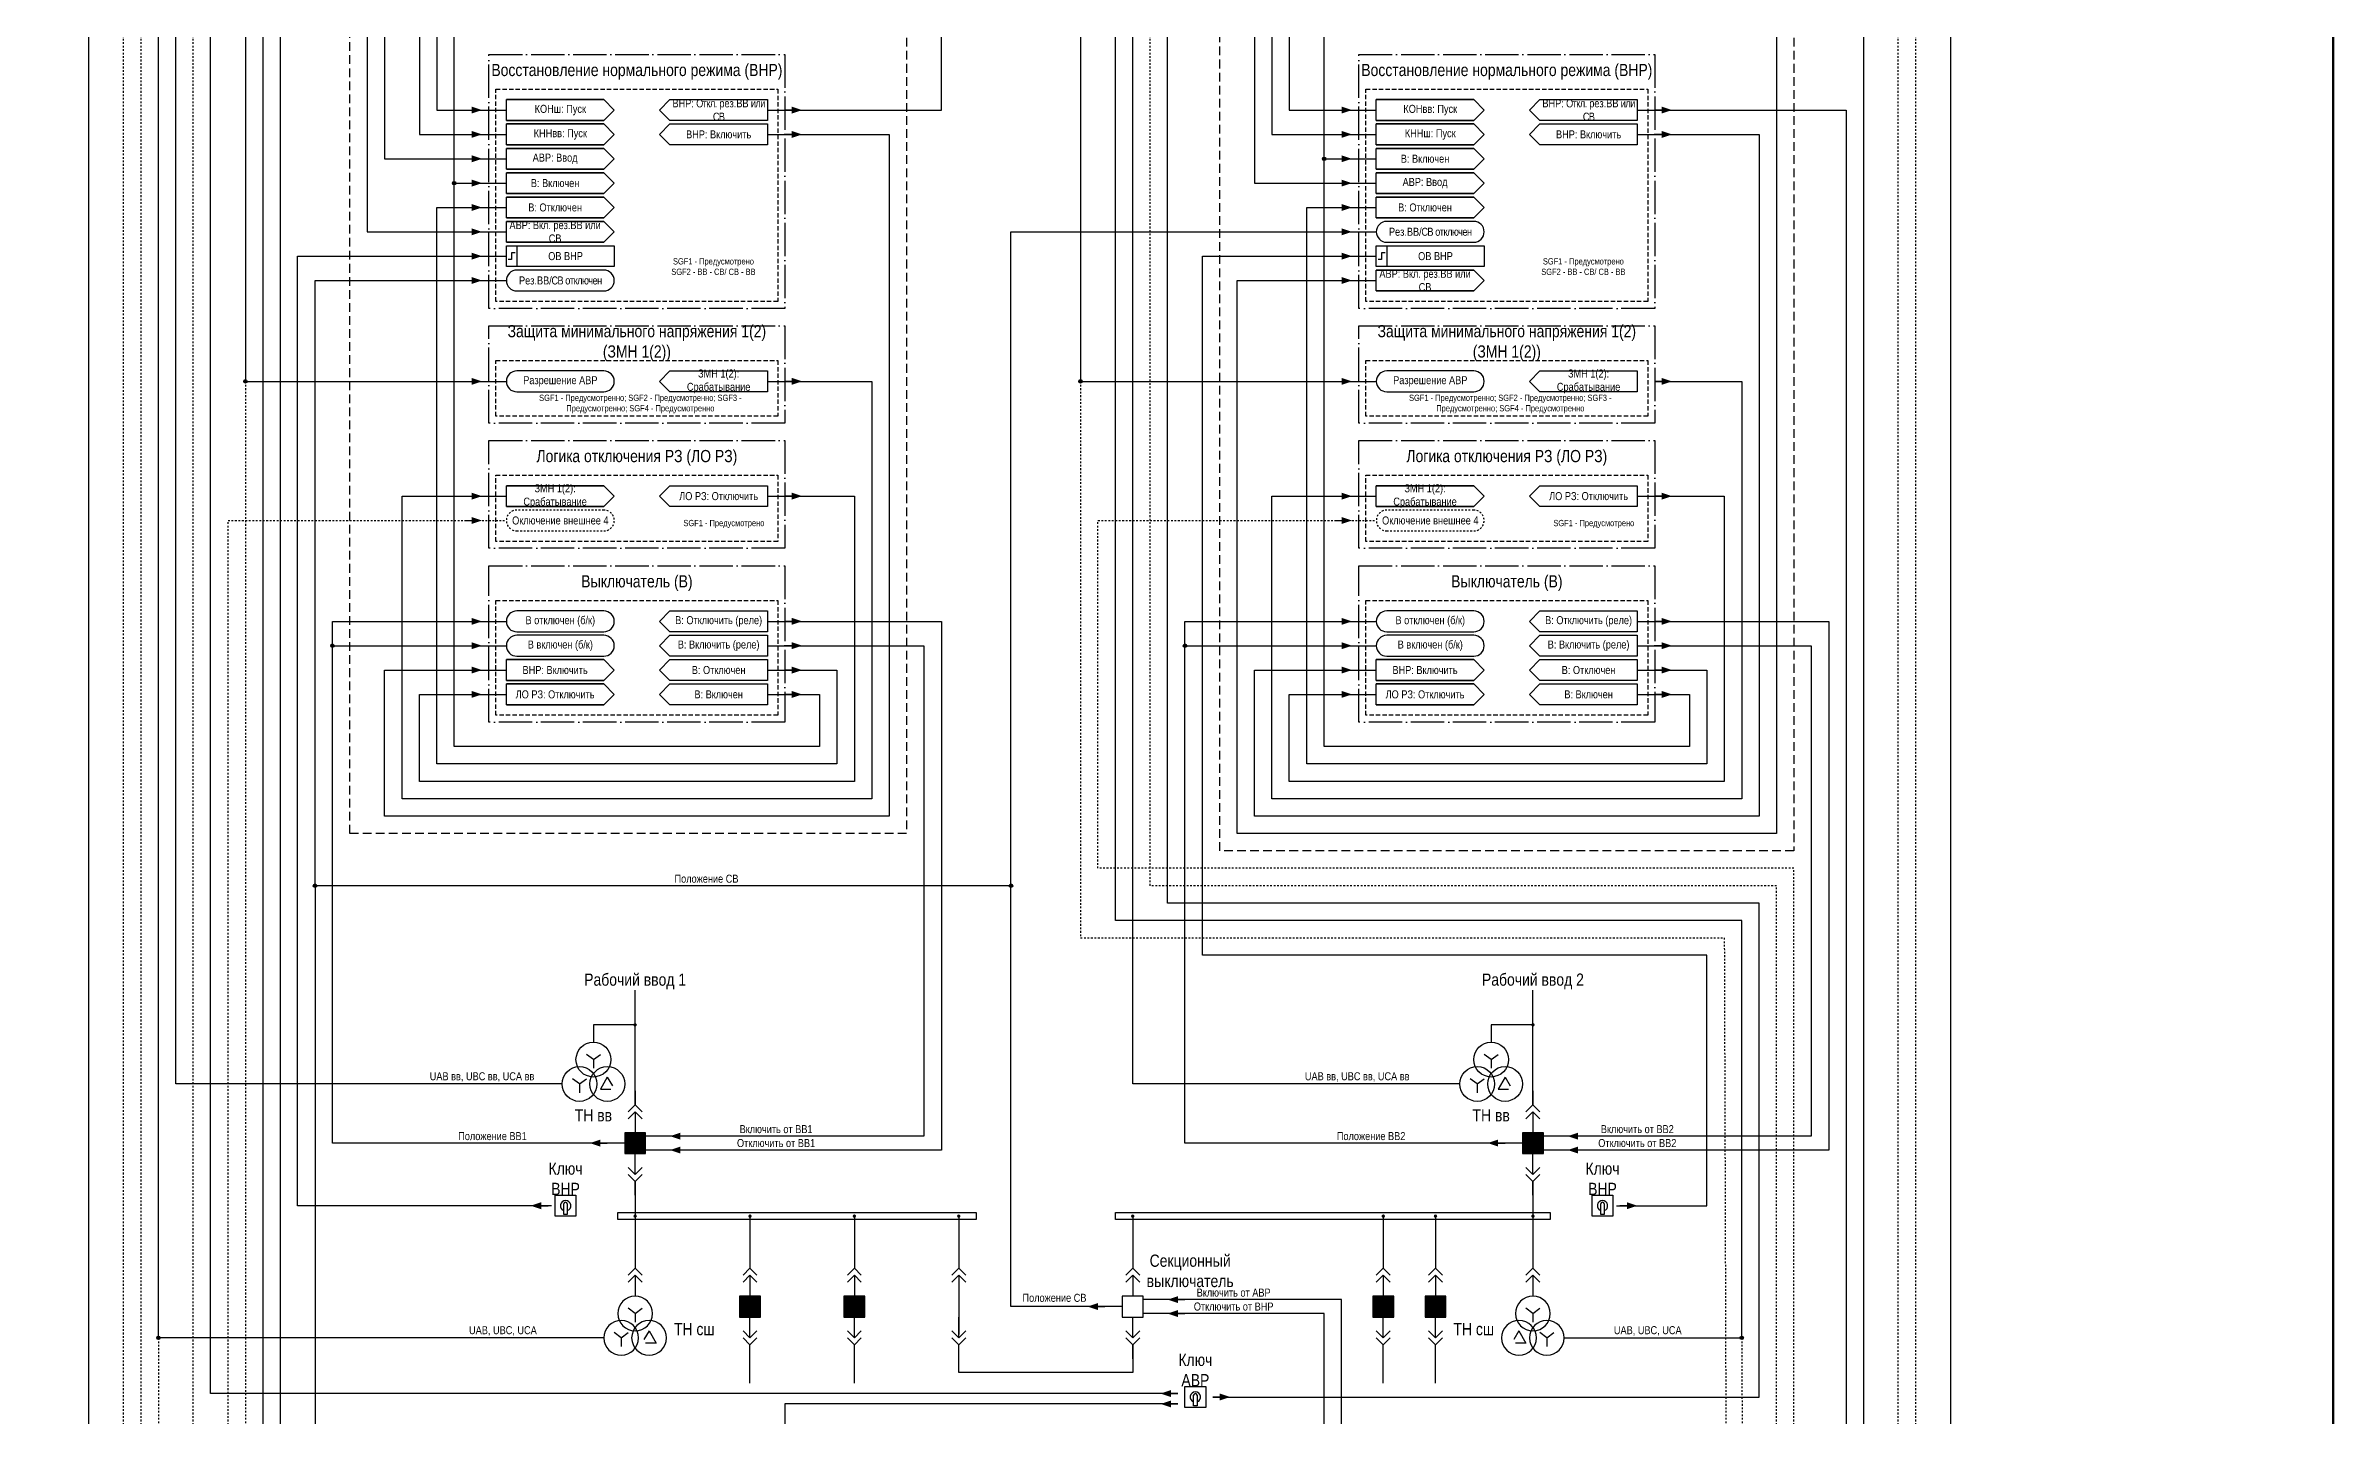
# Model space of a CAD drawing. Header units: millimetres. Extents: x -38 to 1200, y -25 to 980.
# Drawn here: x 543 to 1200, y 318 to 712 of the extents above; entities that cross this region are included whole.
import ezdxf
from ezdxf.enums import TextEntityAlignment as Align

# ---------------------------------------------------------------- set-up
doc = ezdxf.new("R2010")
doc.units = ezdxf.units.MM
for name, pattern in [('ACAD_ISO04W100', [30, 24, -3, 0, -3]), ('JIS_02_1.0', [2, 1, -1]), ('штриховая2', [0.375, 0.25, -0.125])]:
    doc.linetypes.add(name, pattern=pattern)
doc.layers.add('LINE', color=7, linetype='Continuous', lineweight=25)
doc.layers.add('TEXT', color=7, linetype='Continuous', lineweight=25)
doc.layers.add('Основная', color=7, linetype='Continuous')
doc.styles.add('2.5_Gost_RD', font='ARIALN.TTF', dxfattribs={"height": 2.5})
doc.styles.add('3.5_Gost_RD', font='ARIALN.TTF', dxfattribs={"height": 3.5})
doc.styles.add('Вывод', font='ARIALN.TTF', dxfattribs={"height": 2.5})
doc.styles.add('Компонент', font='ARIALN.TTF', dxfattribs={"height": 3.5})

# ---------------------------------------------------------------- blocks, each defined once
blk = doc.blocks.new('*U44')
at = {"ltscale": 0.35}
for q in [(-2, 1.5), (2, 1.5), (0, -2.5)]:
    blk.add_line((0, 0), q, dxfattribs=at)
blk.add_circle((0, 0), 5, dxfattribs=at)
at = {"ltscale": 0.35, "style": 'Компонент'}
blk.add_attdef('ОУ', text='', height=3.5, dxfattribs=at).set_placement((-1, 10), align=Align.MIDDLE_CENTER)
blk = doc.blocks.new('*U40')
at = {"ltscale": 0.35}
for p, q in [((0, 2), (-2, -1.5)), ((0, 2), (1.5, -0.5)), ((-2, -1.5), (1, -1.5))]:
    blk.add_line(p, q, dxfattribs=at)
blk.add_circle((0, 0), 5, dxfattribs=at)
at = {"ltscale": 0.35, "style": 'Компонент'}
blk.add_attdef('ОУ', text='', height=3.5, dxfattribs=at).set_placement((0, 8), align=Align.MIDDLE_CENTER)
blk = doc.blocks.new('*U41')
at = {"ltscale": 0.35}
for q in [(-2, 1.5), (2, 1.5), (0, -2.5)]:
    blk.add_line((0, 0), q, dxfattribs=at)
blk.add_circle((0, 0), 5, dxfattribs=at)
at = {"ltscale": 0.35, "style": 'Компонент'}
blk.add_attdef('ОУ', text='', height=3.5, dxfattribs=at).set_placement((0, 8), align=Align.MIDDLE_CENTER)
blk = doc.blocks.new('*U42')
at = {"layer": 'Основная', "ltscale": 0.25}
for p, q in [((2, 2), (0, 0)), ((0, 0), (2, -2))]:
    blk.add_line(p, q, dxfattribs=at)
blk = doc.blocks.new('*U39')
at = {"layer": 'Основная', "color": 0}
for p, q in [((0, 6), (0, 2)), ((0, 0), (0, -6))]:
    blk.add_line(p, q, dxfattribs=at)
at = {"ltscale": 0.25, "xscale": -1, "rotation": 90}
for p in [(0, 2), (0, 0)]:
    blk.add_blockref('*U42', p, dxfattribs=at)
at = {"layer": 'Основная'}
for tag, height, style, p in [('ОУ2', 3.5, 'Компонент', (-5, 6)), ('В2', 2.5, 'Вывод', (3, 6)), ('ОУ1', 3.5, 'Компонент', (-5, -6)), ('В1', 2.5, 'Вывод', (3, -6))]:
    blk.add_attdef(tag, text='', height=height, dxfattribs=dict(at, style=style)).set_placement(p, align=Align.MIDDLE_CENTER)
blk = doc.blocks.new('*U38')
at = {"layer": 'Основная', "color": 0}
for p, q in [((0, 0), (0, 6)), ((0, -6), (0, -2))]:
    blk.add_line(p, q, dxfattribs=at)
at = {"ltscale": 0.25, "rotation": 89.99999999999999}
for p in [(0, 0), (0, -2)]:
    blk.add_blockref('*U42', p, dxfattribs=at)
at = {"layer": 'Основная'}
for tag, height, style, p in [('ОУ1', 3.5, 'Компонент', (-5, 6)), ('В1', 2.5, 'Вывод', (3, 6)), ('ОУ2', 3.5, 'Компонент', (-5, -6)), ('В2', 2.5, 'Вывод', (3, -6))]:
    blk.add_attdef(tag, text='', height=height, dxfattribs=dict(at, style=style)).set_placement(p, align=Align.MIDDLE_CENTER)
blk = doc.blocks.new('*U43')
at = {"ltscale": 0.35}
for q in [(-2, 1.5), (2, 1.5), (0, -2.5)]:
    blk.add_line((0, 0), q, dxfattribs=at)
blk.add_circle((0, 0), 5, dxfattribs=at)
at = {"ltscale": 0.35, "style": 'Компонент'}
blk.add_attdef('ОУ', text='', height=3.5, dxfattribs=at).set_placement((0, 8), align=Align.MIDDLE_CENTER)
blk = doc.blocks.new('*U46')
at = {"ltscale": 0.25}
blk.add_line((-1, 0), (-5, 0), dxfattribs=at)
blk.add_lwpolyline([(-3, 0, 2, 0, 0), (-6, 0, 0, 0, 0)], format="xyseb", dxfattribs=at)
at = {"layer": 'Основная', "style": 'Вывод'}
blk.add_attdef('ОТ', text='', height=2.5, dxfattribs=at).set_placement((4, 0), align=Align.MIDDLE_CENTER)
blk = doc.blocks.new('*U45')
at = {"ltscale": 0.25}
blk.add_line((1, 0), (5, 0), dxfattribs=at)
blk.add_lwpolyline([(3, 0, 2, 0, 0), (6, 0, 0, 0, 0)], format="xyseb", dxfattribs=at)
at = {"layer": 'Основная', "style": 'Вывод'}
blk.add_attdef('ОТ', text='', height=2.5, dxfattribs=at).set_placement((-4, 0), align=Align.MIDDLE_CENTER)
blk = doc.blocks.new('*U48')
at = {"ltscale": 0.25}
blk.add_line((1, 0), (5, 0), dxfattribs=at)
blk.add_lwpolyline([(3, 0, 2, 0, 0), (0, 0, 0, 0, 0)], format="xyseb", dxfattribs=at)
at = {"layer": 'Основная', "style": 'Вывод'}
blk.add_attdef('ОТ', text='', height=2.5, dxfattribs=at).set_placement((-4, 0), align=Align.MIDDLE_CENTER)
blk = doc.blocks.new('*U47')
at = {"ltscale": 0.25}
blk.add_line((-1, 0), (-5, 0), dxfattribs=at)
blk.add_lwpolyline([(-3, 0, 2, 0, 0), (0, 0, 0, 0, 0)], format="xyseb", dxfattribs=at)
at = {"layer": 'Основная', "style": 'Вывод'}
blk.add_attdef('ОТ', text='', height=2.5, dxfattribs=at).set_placement((4, 0), align=Align.MIDDLE_CENTER)
blk = doc.blocks.new('Точка')
at = {"ltscale": 100}
h = blk.add_hatch(color=256, dxfattribs=at)
h.dxf.hatch_style = 1
edge = h.paths.add_edge_path()
edge.add_arc((0, 0), 0.5, 0, 360)
blk.add_circle((0, 0), 0.5, dxfattribs=at)

msp = doc.modelspace()

# ---------------------------------------------------------------- hatches: boundary and pattern name
at = {"ltscale": 100}
h = msp.add_hatch(color=256, dxfattribs=at)
h.dxf.hatch_style = 1
h.paths.add_polyline_path([(711.5, 430, 1), (712.5, 430, 1)])
h = msp.add_hatch(color=256, dxfattribs=at)
h.dxf.hatch_style = 1
h.paths.add_polyline_path([(969.5, 430, 1), (970.5, 430, 1)])
h = msp.add_hatch(color=0, dxfattribs=at)
h.dxf.hatch_style = 1
h.paths.add_polyline_path([(709, 393), (715, 393), (715, 399), (709, 399)])
h = msp.add_hatch(color=0, dxfattribs=at)
h.dxf.hatch_style = 1
h.paths.add_polyline_path([(967, 393), (973, 393), (973, 399), (967, 399)])
h = msp.add_hatch(color=256, dxfattribs=at)
h.dxf.hatch_style = 1
h.paths.add_polyline_path([(711.5, 375, 1), (712.5, 375, 1)])
h = msp.add_hatch(color=256, dxfattribs=at)
h.dxf.hatch_style = 1
h.paths.add_polyline_path([(745.5, 375, -1), (744.5, 375, -1)])
h = msp.add_hatch(color=256, dxfattribs=at)
h.dxf.hatch_style = 1
h.paths.add_polyline_path([(775.5, 375, -1), (774.5, 375, -1)])
h = msp.add_hatch(color=256, dxfattribs=at)
h.dxf.hatch_style = 1
h.paths.add_polyline_path([(805.5, 375, -1), (804.5, 375, -1)])
h = msp.add_hatch(color=256, dxfattribs=at)
h.dxf.hatch_style = 1
h.paths.add_polyline_path([(855.5, 375, -1), (854.5, 375, -1)])
h = msp.add_hatch(color=256, dxfattribs=at)
h.dxf.hatch_style = 1
h.paths.add_polyline_path([(927.5, 375, -1), (926.5, 375, -1)])
h = msp.add_hatch(color=256, dxfattribs=at)
h.dxf.hatch_style = 1
h.paths.add_polyline_path([(942.5, 375, -1), (941.5, 375, -1)])
h = msp.add_hatch(color=256, dxfattribs=at)
h.dxf.hatch_style = 1
h.paths.add_polyline_path([(969.5, 375, 1), (970.5, 375, 1)])
h = msp.add_hatch(color=0, dxfattribs=at)
h.dxf.hatch_style = 1
h.paths.add_polyline_path([(742, 346), (748, 346), (748, 352), (742, 352)])
h = msp.add_hatch(color=0, dxfattribs=at)
h.dxf.hatch_style = 1
h.paths.add_polyline_path([(772, 346), (778, 346), (778, 352), (772, 352)])
h = msp.add_hatch(color=0, dxfattribs=at)
h.dxf.hatch_style = 1
h.paths.add_polyline_path([(924, 346), (930, 346), (930, 352), (924, 352)])
h = msp.add_hatch(color=0, dxfattribs=at)
h.dxf.hatch_style = 1
h.paths.add_polyline_path([(939, 346), (945, 346), (945, 352), (939, 352)])

# ---------------------------------------------------------------- linework, layer by layer
at = {"color": 3, "lineweight": 50, "ltscale": 100}
msp.add_lwpolyline([(-38, 975), (1200, 980), (1200, -20), (-38, -25)], close=True, dxfattribs=at)
at = {"color": 3, "ltscale": 100}
msp.add_lwpolyline([(555, 930), (1090, 930), (1090, 5), (555, 5)], close=True, dxfattribs=at)
at = {"color": 251, "linetype": 'JIS_02_1.0', "ltscale": 0.5, "true_color": 0x58595b}
for points in [[(1000, 750), (1050, 750), (1050, 915), (600, 915), (600, 83), (627, 83)], [(1023, 25), (1080, 25), (1080, 920), (870, 920), (870, 844), (922, 844)], [(1023, 54), (1075, 54), (1075, 910), (865, 910), (865, 786), (922, 786)], [(708, 54), (735, 54), (735, 125), (565, 125), (565, 844), (675, 844)], [(710, 25), (740, 25), (740, 130), (570, 130), (570, 786), (675, 786)], [(870, 275), (955, 275), (955, 315), (585, 315), (585, 759), (675, 759)], [(870, 275), (955, 275), (955, 315), (1040, 315), (1040, 470), (860, 470), (860, 755), (915, 755)], [(750, 743), (840, 743), (840, 455), (1025, 455), (1026, 140), (915, 140), (915, 83), (945, 83)], [(705, 83), (730, 83), (730, 120), (595, 120), (595, 575), (675, 575)], [(1020, 83), (1045, 83), (1045, 475), (845, 475), (845, 575), (925, 575)]]:
    msp.add_lwpolyline(points, dxfattribs=at)
at = {"ltscale": 100}
for points in [[(1000, 750), (1050, 750), (1050, 915), (600, 915), (600, 615), (675, 615)], [(750, 693), (800, 693), (800, 910), (605, 910), (605, 225), (796.76, 225)], [(750, 750), (795, 750), (795, 905), (610, 905), (610, 275), (795, 275)], [(750, 750), (785, 750), (785, 885), (635, 885), (635, 658), (675, 658)], [(750, 757), (780, 757), (780, 880), (640, 880), (640, 679), (675, 679)], [(1000, 757), (1035, 757), (1035, 880), (890, 880), (890, 672), (925, 672)], [(1000, 786), (1025, 786), (1025, 875), (895, 875), (895, 686), (925, 686)], [(750, 815), (770, 815), (770, 870), (650, 870), (650, 686), (675, 686)], [(1000, 815), (1020, 815), (1020, 870), (900, 870), (900, 693), (925, 693)], [(750, 844), (765, 844), (765, 865), (655, 865), (655, 693), (675, 693)], [(750, 525), (765, 525), (765, 510), (660, 510), (660, 750), (675, 750)], [(1000, 743), (1065, 743), (1065, 120), (750, 120), (750, 268), (795, 268)], [(750, 743), (840, 743), (840, 615), (925, 615)], [(1000, 743), (1040, 743), (1040, 485), (885, 485), (885, 644), (925, 644)], [(1000, 525), (1015, 525), (1015, 510), (910, 510), (910, 722), (925, 722)], [(675, 690), (703, 690), (706, 693), (703, 696), (675, 696), (703, 696), (706, 693), (703, 690), (675, 690), (675, 696)], [(1000, 693), (1060, 693), (1060, 125), (755, 125), (755, 218), (796, 218)], [(925, 690), (953, 690), (956, 693), (953, 696), (925, 696), (953, 696), (956, 693), (953, 690), (925, 690), (925, 696)], [(750, 686), (785, 686), (785, 490), (640, 490), (640, 532), (675, 532)], [(675, 683), (703, 683), (706, 686), (703, 689), (675, 689), (703, 689), (706, 686), (703, 683), (675, 683), (675, 689)], [(1000, 686), (1035, 686), (1035, 490), (890, 490), (890, 532), (925, 532)], [(925, 683), (953, 683), (956, 686), (953, 689), (925, 689), (953, 689), (956, 686), (953, 683), (925, 683), (925, 689)], [(675, 676), (703, 676), (706, 679), (703, 682), (675, 682), (703, 682), (706, 679), (703, 676), (675, 676), (675, 682)], [(1000, 525), (1015, 525), (1015, 510), (910, 510), (910, 679), (925, 679)], [(925, 676), (953, 676), (956, 679), (953, 682), (925, 682), (953, 682), (956, 679), (953, 676), (925, 676), (925, 682)], [(750, 525), (765, 525), (765, 510), (660, 510), (660, 672), (675, 672)], [(675, 669), (703, 669), (706, 672), (703, 675), (675, 675), (703, 675), (706, 672), (703, 669), (675, 669), (675, 675)], [(925, 669), (953, 669), (956, 672), (953, 675), (925, 675), (953, 675), (956, 672), (953, 669), (925, 669), (925, 675)], [(750, 532), (770, 532), (770, 505), (655, 505), (655, 665), (675, 665)], [(675, 662), (703, 662), (706, 665), (703, 668), (675, 668), (703, 668), (706, 665), (703, 662), (675, 662), (675, 668)], [(1000, 532), (1020, 532), (1020, 505), (905, 505), (905, 665), (925, 665)], [(925, 662), (953, 662), (956, 665), (953, 668), (925, 668), (953, 668), (956, 665), (953, 662), (925, 662), (925, 668)], [(675, 655), (703, 655), (706, 658), (703, 661), (675, 661), (703, 661), (706, 658), (703, 655), (675, 655), (675, 661)], [(852, 349), (820, 349), (820, 658), (925, 658)], [(925, 641), (953, 641), (956, 644), (953, 647), (925, 647), (953, 647), (956, 644), (953, 641), (925, 641), (925, 647)], [(852, 349), (820, 349), (820, 470), (620, 470), (620, 644), (675, 644)], [(750, 615), (780, 615), (780, 495), (645, 495), (645, 582), (675, 582)], [(1005, 615), (1030, 615), (1030, 495), (895, 495), (895, 582), (925, 582)], [(750, 582), (775, 582), (775, 500), (650, 500), (650, 525), (675, 525)], [(675, 579), (703, 579), (706, 582), (703, 585), (675, 585), (703, 585), (706, 582), (703, 579), (675, 579), (675, 585)], [(1000, 582), (1025, 582), (1025, 500), (900, 500), (900, 525), (925, 525)], [(925, 579), (953, 579), (956, 582), (953, 585), (925, 585), (953, 585), (956, 582), (953, 579), (925, 579), (925, 585)], [(709, 396), (625, 396), (625, 546), (675, 546)], [(750, 546), (800, 546), (800, 394), (715, 394)], [(967, 396), (870, 396), (870, 546), (925, 546)], [(1000, 546), (1055, 546), (1055, 394), (973, 394)], [(709, 396), (625, 396), (625, 539), (675, 539)], [(675, 529), (703, 529), (706, 532), (703, 535), (675, 535), (703, 535), (706, 532), (703, 529), (675, 529), (675, 535)], [(750, 539), (795, 539), (795, 398), (715, 398)], [(967, 396), (870, 396), (870, 539), (925, 539)], [(925, 529), (953, 529), (956, 532), (953, 535), (925, 535), (953, 535), (956, 532), (953, 529), (925, 529), (925, 535)], [(1000, 539), (1050, 539), (1050, 398), (973, 398)], [(675, 522), (703, 522), (706, 525), (703, 528), (675, 528), (703, 528), (706, 525), (703, 522), (675, 522), (675, 528)], [(925, 522), (953, 522), (956, 525), (953, 528), (925, 528), (953, 528), (956, 525), (953, 522), (925, 522), (925, 528)], [(852, 349), (820, 349), (820, 470), (620, 470), (620, 188), (795, 188)], [(852, 349), (820, 349), (820, 470), (620, 470), (620, 181), (795, 181)], [(712, 407), (712, 440)], [(970, 407), (970, 440)], [(712, 407), (712, 430), (700, 430), (700, 425)], [(970, 407), (970, 430), (958, 430), (958, 425)], [(712, 385), (712, 375)], [(970, 385), (970, 375)], [(692.5, 378.5), (692.5, 375.5), (691.5, 375.5), (691.5, 378.5)], [(712, 375), (712, 360)], [(745, 375), (745, 360)], [(775, 375), (775, 360)], [(805, 375), (805, 360)], [(855, 375), (855, 360)], [(927, 375), (927, 360)], [(942, 375), (942, 360)], [(970, 375), (970, 360)], [(990.5, 378.5), (990.5, 375.5), (989.5, 375.5), (989.5, 378.5)], [(805, 357), (805, 341)], [(870, 181), (915, 181), (915, 351), (858, 351)], [(870, 188), (910, 188), (910, 347), (858, 347)], [(745, 327), (745, 337)], [(775, 327), (775, 337)], [(855, 338), (855, 330), (805, 330), (805, 338)], [(927, 327), (927, 337)], [(942, 327), (942, 337)], [(873.5, 323.5), (873.5, 320.5), (872.5, 320.5), (872.5, 323.5)]]:
    msp.add_lwpolyline(points, dxfattribs=at)
at = {"linetype": 'штриховая2', "lineweight": 30, "ltscale": 10}
for points in [[(630, 890), (790, 890), (790, 485), (630, 485)], [(880, 890), (1045, 890), (1045, 480), (880, 480)]]:
    msp.add_lwpolyline(points, close=True, dxfattribs=at)
at = {"color": 5, "ltscale": 100}
for points in [[(703, 340), (575, 340), (575, 841), (672, 841)], [(979, 340), (1030, 340), (1030, 460), (850, 460), (850, 841), (922, 841)], [(691, 413), (580, 413), (580, 815), (672, 815)], [(949, 413), (855, 413), (855, 815), (922, 815)], [(703, 340), (575, 340), (575, 783), (672, 783)], [(979, 340), (1030, 340), (1030, 460), (850, 460), (850, 783), (922, 783)]]:
    msp.add_lwpolyline(points, dxfattribs=at)
at = {"color": 1, "ltscale": 100}
for points in [[(878, 323), (1035, 323), (1035, 465), (865, 465), (865, 759), (925, 759)], [(868, 324), (590, 324), (590, 755), (675, 755)], [(688, 378), (615, 378), (615, 651), (675, 651)], [(994, 378), (1020, 378), (1020, 450), (875, 450), (875, 651), (925, 651)], [(868, 321), (755, 321), (755, 282), (795, 282)]]:
    msp.add_lwpolyline(points, dxfattribs=at)
at = {"color": 251, "linetype": 'ACAD_ISO04W100', "lineweight": 30, "ltscale": 0.4, "true_color": 0x58595b}
for points in [[(670, 709), (755, 709), (755, 636), (670, 636)], [(920, 709), (1005, 709), (1005, 636), (920, 636)], [(670, 631), (755, 631), (755, 603), (670, 603)], [(920, 631), (1005, 631), (1005, 603), (920, 603)], [(670, 598), (755, 598), (755, 567), (670, 567)], [(920, 598), (1005, 598), (1005, 567), (920, 567)], [(670, 562), (755, 562), (755, 517), (670, 517)], [(920, 562), (1005, 562), (1005, 517), (920, 517)]]:
    msp.add_lwpolyline(points, close=True, dxfattribs=at)
at = {"linetype": 'штриховая2', "ltscale": 5}
for points in [[(672, 699), (753, 699), (753, 638), (672, 638)], [(922, 699), (1003, 699), (1003, 638), (922, 638)], [(672, 621), (753, 621), (753, 605), (672, 605)], [(922, 621), (1003, 621), (1003, 605), (922, 605)], [(672, 588), (753, 588), (753, 569), (672, 569)], [(922, 588), (1003, 588), (1003, 569), (922, 569)], [(672, 552), (753, 552), (753, 519), (672, 519)], [(922, 552), (1003, 552), (1003, 519), (922, 519)]]:
    msp.add_lwpolyline(points, close=True, dxfattribs=at)
at = {"ltscale": 100}
for points in [[(722, 696), (750, 696), (750, 690), (722, 690), (719, 693)], [(972, 696), (1000, 696), (1000, 690), (972, 690), (969, 693)], [(722, 689), (750, 689), (750, 683), (722, 683), (719, 686)], [(972, 689), (1000, 689), (1000, 683), (972, 683), (969, 686)], [(675, 654), (706, 654), (706, 648), (675, 648)], [(675, 654), (678, 654), (678, 648), (675, 648)], [(925, 654), (956, 654), (956, 648), (925, 648)], [(925, 654), (928, 654), (928, 648), (925, 648)], [(722, 618), (750, 618), (750, 612), (722, 612), (719, 615)], [(972, 618), (1000, 618), (1000, 612), (972, 612), (969, 615)], [(722, 585), (750, 585), (750, 579), (722, 579), (719, 582)], [(972, 585), (1000, 585), (1000, 579), (972, 579), (969, 582)], [(722, 549), (750, 549), (750, 543), (722, 543), (719, 546)], [(972, 549), (1000, 549), (1000, 543), (972, 543), (969, 546)], [(722, 542), (750, 542), (750, 536), (722, 536), (719, 539)], [(972, 542), (1000, 542), (1000, 536), (972, 536), (969, 539)], [(722, 535), (750, 535), (750, 529), (722, 529), (719, 532)], [(972, 535), (1000, 535), (1000, 529), (972, 529), (969, 532)], [(722, 528), (750, 528), (750, 522), (722, 522), (719, 525)], [(972, 528), (1000, 528), (1000, 522), (972, 522), (969, 525)], [(709, 393), (715, 393), (715, 399), (709, 399)], [(967, 393), (973, 393), (973, 399), (967, 399)], [(689, 381), (695, 381), (695, 375), (689, 375)], [(987, 381), (993, 381), (993, 375), (987, 375)], [(742, 346), (748, 346), (748, 352), (742, 352)], [(772, 346), (778, 346), (778, 352), (772, 352)], [(852, 346), (858, 346), (858, 352), (852, 352)], [(924, 346), (930, 346), (930, 352), (924, 352)], [(939, 346), (945, 346), (945, 352), (939, 352)], [(870, 326), (876, 326), (876, 320), (870, 320)]]:
    msp.add_lwpolyline(points, close=True, dxfattribs=at)
for points in [[(928, 655), (953, 655, 1), (953, 661), (928, 661, 1)], [(678, 641), (703, 641, 1), (703, 647), (678, 647, 1)], [(678, 612), (703, 612, 1), (703, 618), (678, 618, 1)], [(928, 612), (953, 612, 1), (953, 618), (928, 618, 1)], [(678, 543), (703, 543, 1), (703, 549), (678, 549, 1)], [(928, 543), (953, 543, 1), (953, 549), (928, 549, 1)], [(678, 536), (703, 536, 1), (703, 542), (678, 542, 1)], [(928, 536), (953, 536, 1), (953, 542), (928, 542, 1)]]:
    msp.add_lwpolyline(points, format="xyb", close=True, dxfattribs=at)
at = {"lineweight": 30, "ltscale": 100}
for points in [[(677.5, 652), (676.5, 652), (676.5, 650), (675.5, 650)], [(927.5, 652), (926.5, 652), (926.5, 650), (925.5, 650)]]:
    msp.add_lwpolyline(points, dxfattribs=at)
at = {"color": 251, "linetype": 'JIS_02_1.0', "ltscale": 0.5, "true_color": 0x58595b}
for points in [[(678, 572), (703, 572, 1), (703, 578), (678, 578, 1)], [(928, 572), (953, 572, 1), (953, 578), (928, 578, 1)]]:
    msp.add_lwpolyline(points, format="xyb", close=True, dxfattribs=at)
at = {"color": 5, "linetype": 'JIS_02_1.0', "ltscale": 0.5}
for points in [[(703, 340), (575, 340), (575, 54), (627, 54)], [(703, 340), (575, 340), (575, 25), (627, 25)], [(979, 340), (1030, 340), (1031, 135), (920, 135), (920, 54), (942, 54)], [(979, 340), (1030, 340), (1031, 135), (920, 135), (920, 25), (942, 25)]]:
    msp.add_lwpolyline(points, dxfattribs=at)
at = {"ltscale": 100}
for centre, radius, start, end in [((692, 378), 1.5, 289.47122, 250.52878), ((692, 378.5), 0.5, 0, 180), ((990, 378), 1.5, 289.47122, 250.52878), ((990, 378.5), 0.5, 0, 180), ((873, 323), 1.5, 289.47122, 250.52878), ((873, 323.5), 0.5, 0, 180)]:
    msp.add_arc(centre, radius, start, end, dxfattribs=at)
at = {"layer": 'LINE', "lineweight": 30, "ltscale": 100}
for points in [[(707, 376), (810, 376), (810, 374), (707, 374)], [(850, 376), (975, 376), (975, 374), (850, 374)]]:
    msp.add_lwpolyline(points, close=True, dxfattribs=at)

# ---------------------------------------------------------------- block references
at = {"ltscale": 100}
for p in [(910, 679), (660, 672), (600, 615), (840, 615), (625, 539), (870, 539), (620, 470), (820, 470), (575, 340), (1030, 340)]:
    msp.add_blockref('Точка', p, dxfattribs=at)
at = {"ltscale": 0.35}
for name, p in [('*U43', (700, 420)), ('*U43', (958, 420)), ('*U44', (696, 413)), ('*U40', (704, 413)), ('*U44', (954, 413)), ('*U40', (962, 413))]:
    msp.add_blockref(name, p, dxfattribs=at)
at = {"ltscale": 0.35, "xscale": -1}
for name, p in [('*U41', (712, 347)), ('*U41', (970, 347)), ('*U44', (708, 340)), ('*U40', (716, 340)), ('*U40', (966, 340)), ('*U44', (974, 340))]:
    msp.add_blockref(name, p, dxfattribs=at)
at = {"layer": 'Основная', "ltscale": 0.25}
for name, p in [('*U45', (662, 693)), ('*U47', (760, 693)), ('*U45', (912, 693)), ('*U47', (1010, 693)), ('*U45', (662, 686)), ('*U47', (760, 686)), ('*U45', (912, 686)), ('*U47', (1010, 686)), ('*U45', (662, 679)), ('*U45', (912, 679)), ('*U45', (662, 672)), ('*U45', (912, 672)), ('*U45', (662, 665)), ('*U45', (912, 665)), ('*U45', (662, 658)), ('*U45', (912, 658)), ('*U45', (662, 651)), ('*U45', (912, 651)), ('*U45', (662, 644)), ('*U45', (912, 644)), ('*U45', (662, 615)), ('*U47', (760, 615)), ('*U45', (912, 615)), ('*U47', (1010, 615)), ('*U45', (662, 582)), ('*U47', (760, 582)), ('*U45', (912, 582)), ('*U47', (1010, 582)), ('*U45', (662, 575)), ('*U45', (912, 575)), ('*U45', (662, 546)), ('*U47', (760, 546)), ('*U45', (912, 546)), ('*U47', (1010, 546)), ('*U45', (662, 539)), ('*U47', (760, 539)), ('*U45', (912, 539)), ('*U47', (1010, 539)), ('*U45', (662, 532)), ('*U47', (760, 532)), ('*U45', (912, 532)), ('*U47', (1010, 532)), ('*U45', (662, 525)), ('*U47', (760, 525)), ('*U45', (912, 525)), ('*U47', (1010, 525)), ('*U48', (699, 396)), ('*U46', (728, 398)), ('*U46', (728, 394)), ('*U48', (957, 396)), ('*U46', (986, 398)), ('*U46', (986, 394)), ('*U48', (682, 378)), ('*U47', (1000, 378)), ('*U48', (842, 349)), ('*U48', (865, 351)), ('*U48', (865, 347)), ('*U48', (863, 324)), ('*U47', (883, 323)), ('*U48', (863, 321))]:
    msp.add_blockref(name, p, dxfattribs=at)
at = {"layer": 'Основная', "ltscale": 0.25, "xscale": -1, "rotation": 180}
for name, p in [('*U38', (712, 405)), ('*U38', (970, 405)), ('*U39', (712, 387)), ('*U39', (970, 387)), ('*U38', (712, 358)), ('*U38', (745, 358)), ('*U38', (775, 358)), ('*U38', (805, 358)), ('*U38', (855, 358)), ('*U38', (927, 358)), ('*U38', (942, 358)), ('*U38', (970, 358)), ('*U39', (745, 340)), ('*U39', (775, 340)), ('*U39', (805, 340)), ('*U39', (855, 340)), ('*U39', (927, 340)), ('*U39', (942, 340))]:
    msp.add_blockref(name, p, dxfattribs=at)

# ---------------------------------------------------------------- texts
at = {"color": 30, "ltscale": 100, "char_height": 3.5, "attachment_point": 5, "style": '3.5_Gost_RD'}
for s, insert, width in [('{\\C30;\\c1938679;Восстановление нормального режима (ВНР)}', (712.5, 704), 85), ('{\\C30;\\c1938679;Восстановление нормального режима (ВНР)}', (962.5, 704), 85), ('\\pt171.5;Защита минимального напряжения 1(2) \\P(ЗМН 1(2))', (712.5, 626), 85), ('\\pt171.5;Защита минимального напряжения 1(2) \\P(ЗМН 1(2))', (962.5, 626), 85), ('\\pt171.5;Логика отключения РЗ (ЛО РЗ)', (712.5, 593), 85), ('\\pt171.5;Логика отключения РЗ (ЛО РЗ)', (962.5, 593), 85), ('\\pt171.5;Выключатель (В)', (712.5, 557), 85), ('\\pt171.5;Выключатель (В)', (962.5, 557), 85), ('{\\C30;\\c1938679;Рабочий ввод 1}', (712, 442.5), 30), ('{\\C30;\\c1938679;Рабочий ввод 2}', (970, 442.5), 32), ('{\\C30;\\c1938679;ТН вв}', (700, 404), 11), ('{\\C30;\\c1938679;ТН вв}', (958, 404), 11), ('{\\C30;\\c1938679;Ключ ВНР}', (692, 385.75), 12), ('{\\C30;\\c1938679;Ключ ВНР}', (990, 385.75), 12), ('{\\C30;\\c1938679;Секционный\\Pвыключатель}', (871.5, 359.25), 27), ('{\\C30;\\c1938679;ТН сш}', (729, 342.5), 12), ('{\\C30;\\c1938679;ТН сш}', (953, 342.5), 12), ('{\\C30;\\c1938679;Ключ АВР}', (873, 330.75), 12)]:
    msp.add_mtext(s, dxfattribs=dict(at, insert=insert, width=width))
at = {"ltscale": 100, "char_height": 2.3, "attachment_point": 5, "style": '2.5_Gost_RD'}
for s, insert, width in [('ВНР:{\\T0.9; Откл. }рез.ВВ{\\T0.9; или СВ}', (736, 693), 28), ('ВНР:{\\T0.9; Откл. }рез.ВВ{\\T0.9; или СВ}', (986, 693), 28), ('ВНР: Включить', (736, 686), 28), ('ВНР: Включить', (986, 686), 28), ('ЗМН 1(2): Срабатывание', (736, 615), 28), ('ЗМН 1(2): Срабатывание', (986, 615), 28), ('ЛО РЗ: Отключить', (736, 582), 28), ('ЛО РЗ: Отключить', (986, 582), 28), ('В: Отключить (реле)', (736, 546), 28), ('В: Отключить (реле)', (986, 546), 28), ('В: Включить (реле)', (736, 539), 28), ('В: Включить (реле)', (986, 539), 28), ('ВНР: Включить', (689, 532), 28), ('В: Отключен', (736, 532), 28), ('ВНР: Включить', (939, 532), 28), ('В: Отключен', (986, 532), 28), ('ЛО РЗ: Отключить', (689, 525), 28), ('В: Включен', (736, 525), 28), ('ЛО РЗ: Отключить', (939, 525), 28), ('В: Включен', (986, 525), 28), ('Положение СВ', (732.5, 472), 175), ('UAB вв, UBC вв, UCA вв', (668, 415), 46), ('UAB вв, UBC вв, UCA вв', (919.5, 415), 59), ('Включить от ВВ1', (752.5, 400), 55), ('Включить от ВВ2', (1000, 400), 34), ('Положение ВВ1', (671, 398), 40), ('Отключить от ВВ1', (752.5, 396), 55), ('Положение ВВ2', (923.5, 398), 67), ('Отключить от ВВ2', (1000, 396), 34), ('Положение СВ', (832.5, 351.5), 25), ('Отключить от ВНР', (884, 349), 32), ('Включить от АВР', (884, 353), 32), ('UAB, UBC, UCA', (674, 342), 58), ('UAB, UBC, UCA', (1003, 342), 48)]:
    msp.add_mtext(s, dxfattribs=dict(at, insert=insert, width=width))
at = {"color": 3, "ltscale": 100, "char_height": 1.8, "attachment_point": 5, "style": '3.5_Gost_RD'}
for s, insert, width in [('SGF1 - Предусмотрено\\PSGF2 - ВВ - СВ/ СВ - ВВ', (734.5, 648), 38), ('SGF1 - Предусмотрено\\PSGF2 - ВВ - СВ/ СВ - ВВ', (984.5, 648), 38), ('SGF1 - Предусмотренно; SGF2 - Предусмотренно; SGF3 - Предусмотренно; SGF4 - Предусмотренно', (713.5, 608.5), 73), ('SGF1 - Предусмотренно; SGF2 - Предусмотренно; SGF3 - Предусмотренно; SGF4 - Предусмотренно', (963.5, 608.5), 73), ('SGF1 - Предусмотрено', (737.5, 574), 31), ('SGF1 - Предусмотрено', (987.5, 574), 31)]:
    msp.add_mtext(s, dxfattribs=dict(at, insert=insert, width=width))
at = {"layer": 'TEXT', "color": 0, "ltscale": 100, "char_height": 2.3, "attachment_point": 5, "style": '2.5_Gost_RD'}
for s, insert, width in [('{\\C256;КОНш: Пуск}', (690.5, 693), 31), ('{\\C256;КОНвв: Пуск}', (940.5, 693), 31), ('{\\C256;КННвв: Пуск}', (690.5, 686), 31), ('{\\C256;КННш: Пуск}', (940.5, 686), 31), ('{\\C256;В: Включен}', (939, 679), 28), ('{\\C256;В: Включен}', (689, 672), 28), ('{\\C256;В: Отключен}', (689, 665), 28), ('{\\C256;В: Отключен}', (939, 665), 28), ('{\\C256;ОВ ВНР}', (692, 651), 28), ('{\\C256;ОВ ВНР}', (942, 651), 28)]:
    msp.add_mtext(s, dxfattribs=dict(at, insert=insert, width=width))
at = {"layer": 'TEXT', "ltscale": 100, "char_height": 2.3, "attachment_point": 5, "style": '2.5_Gost_RD'}
for s, insert, width in [('АВР: Ввод', (689, 679), 28), ('АВР: Ввод', (939, 672), 28), ('АВР: Вкл. рез.ВВ или СВ', (689, 658), 28), ('Рез.ВВ{\\T0.9;/СВ отключен}', (940.5, 658), 31), ('Рез.ВВ{\\T0.9;/СВ отключен}', (690.5, 644), 31), ('АВР: Вкл. рез.ВВ или СВ', (939, 644), 28), ('Разрешение АВР', (690.5, 615), 31), ('Разрешение АВР', (940.5, 615), 31), ('ЗМН 1(2): Срабатывание', (689, 582), 28), ('ЗМН 1(2): Срабатывание', (939, 582), 28), ('В отключен (б/к)', (690.5, 546), 31), ('В отключен (б/к)', (940.5, 546), 31), ('В включен (б/к)', (690.5, 539), 31), ('В включен (б/к)', (940.5, 539), 31)]:
    msp.add_mtext(s, dxfattribs=dict(at, insert=insert, width=width))
at = {"layer": 'TEXT', "color": 251, "ltscale": 100, "true_color": 0x58595b, "char_height": 2.3, "width": 31, "attachment_point": 5, "style": '2.5_Gost_RD'}
for insert in [(690.5, 575), (940.5, 575)]:
    msp.add_mtext('Оключение внешнее 4', dxfattribs=dict(at, insert=insert))

doc.saveas('drawing.dxf')
